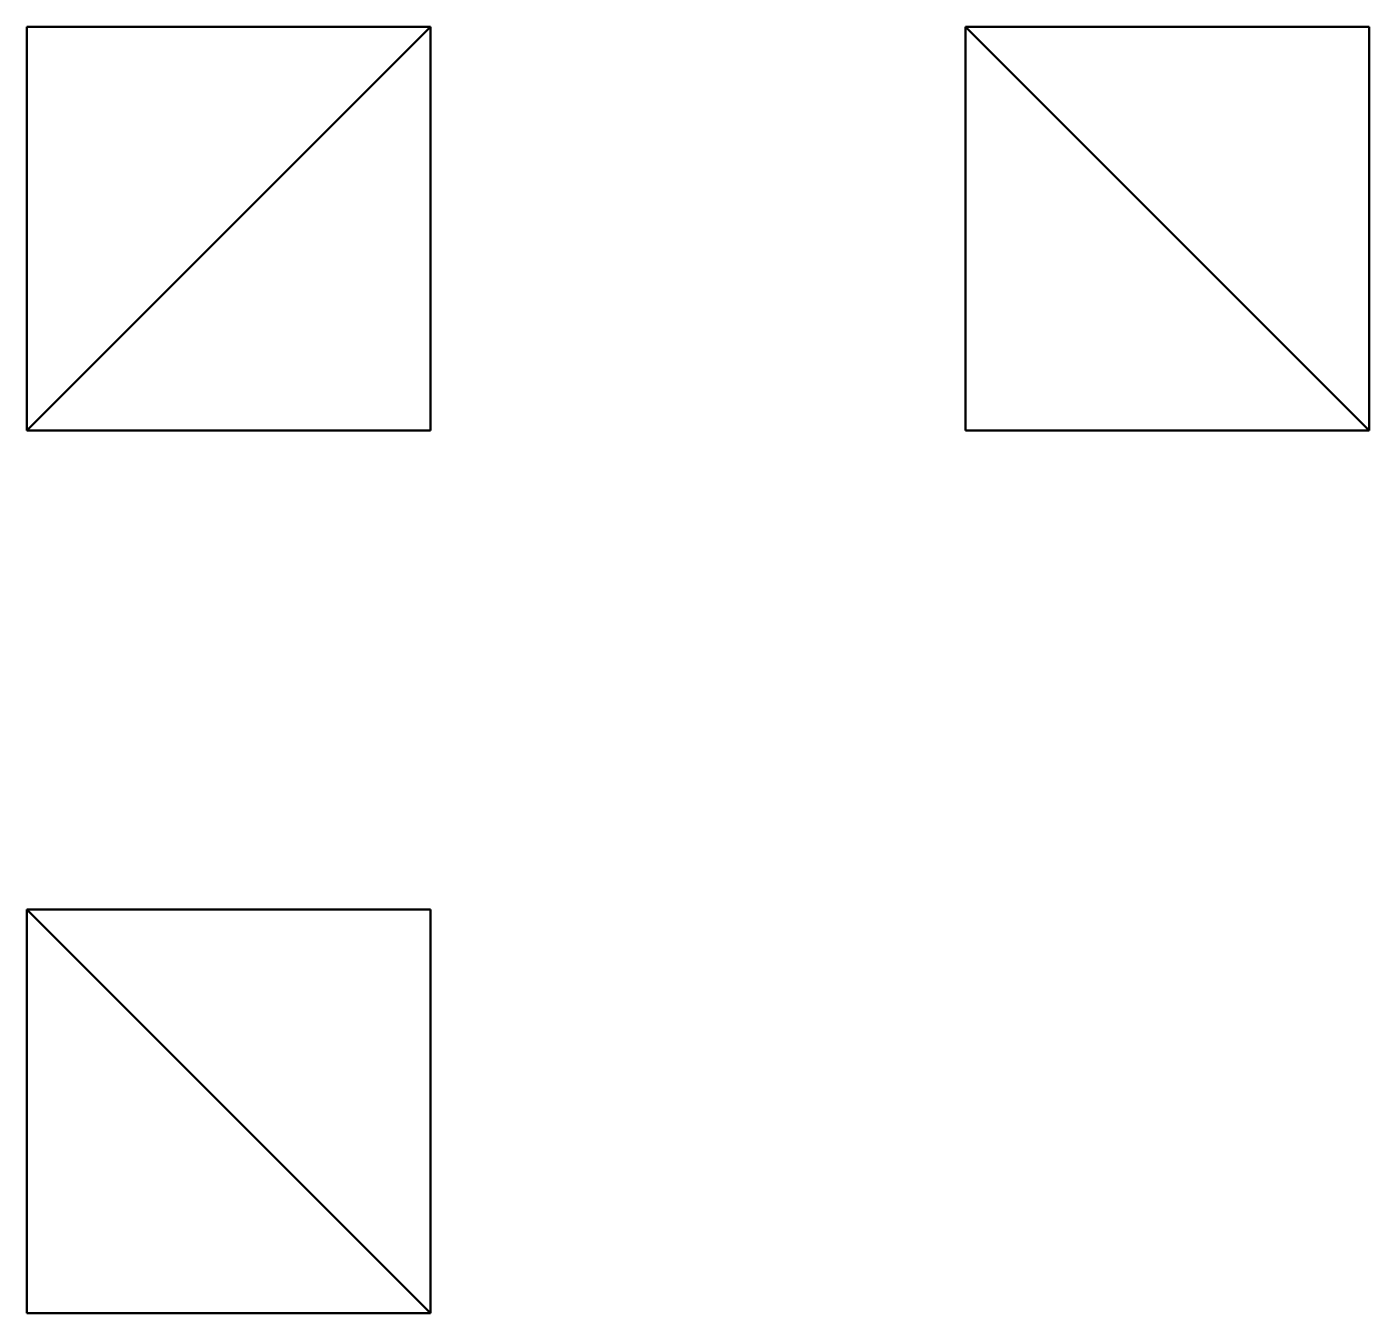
# Model space of a CAD drawing. Header units: millimetres. Extents: x 88.2 to 188, y 58.7 to 154.3.
import ezdxf

# ---------------------------------------------------------------- set-up
doc = ezdxf.new("R2010")
doc.units = ezdxf.units.MM
doc.layers.add('Visible (ISO)', color=7, linetype='Continuous', lineweight=50)

msp = doc.modelspace()

# ---------------------------------------------------------------- linework, layer by layer
at = {"layer": 'Visible (ISO)'}
for p, q in [((118.202, 154.255), (88.202, 124.255)), ((88.202, 124.255), (88.202, 154.255)), ((88.202, 154.255), (118.202, 154.255)), ((118.202, 124.255), (118.202, 154.255)), ((157.952, 124.255), (157.952, 154.255)), ((187.952, 124.255), (157.952, 154.255)), ((157.952, 154.255), (187.952, 154.255)), ((187.952, 154.255), (187.952, 124.255)), ((88.202, 124.255), (118.202, 124.255)), ((157.952, 124.255), (187.952, 124.255)), ((118.202, 88.674), (88.202, 88.674)), ((88.202, 58.674), (88.202, 88.674)), ((88.202, 88.674), (118.202, 58.674)), ((118.202, 58.674), (118.202, 88.674)), ((118.202, 58.674), (88.202, 58.674))]:
    msp.add_line(p, q, dxfattribs=at)

doc.saveas('drawing.dxf')
